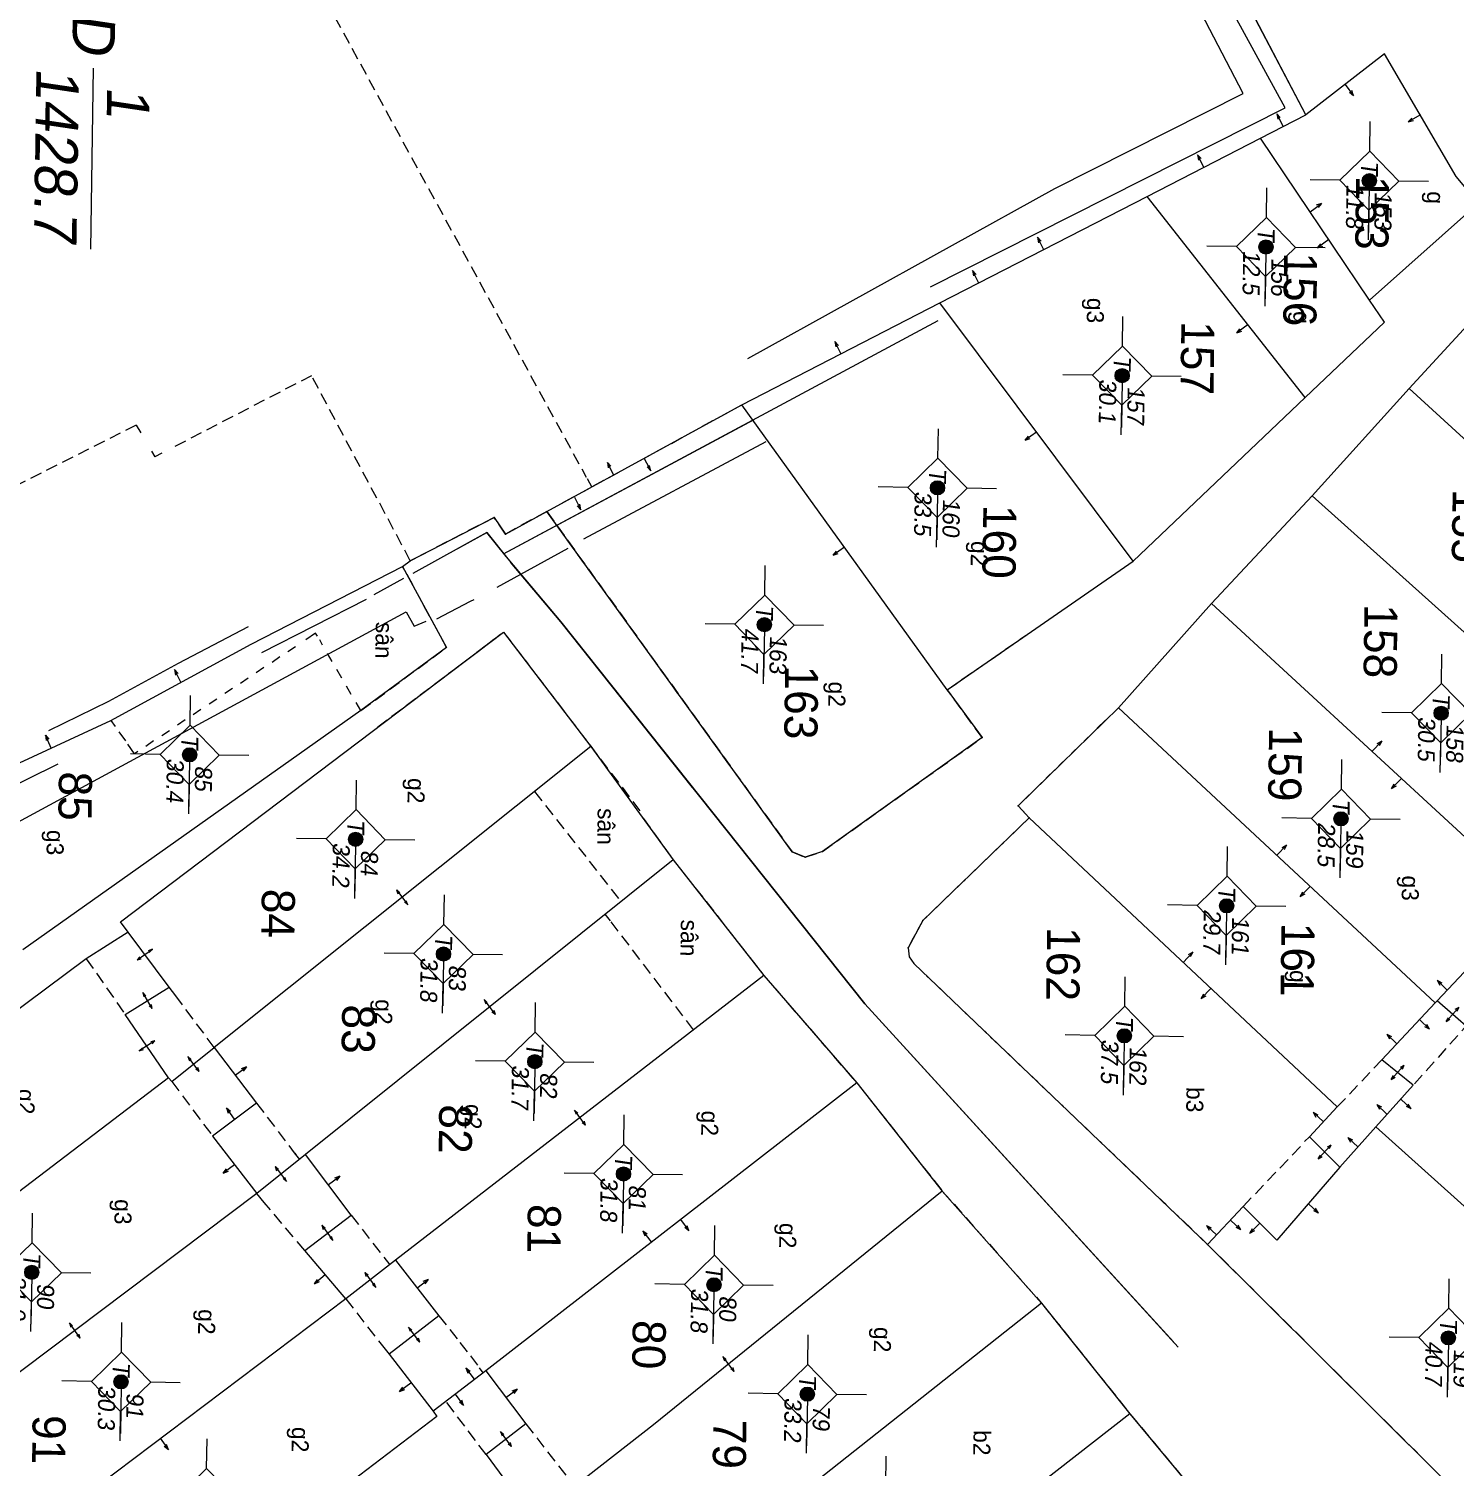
# Model space of a CAD drawing. Extents: x 601689 to 602595, y 1189742 to 1190763.
# Drawn here: x 602114.79 to 602144.93, y 1190421.55 to 1190451.94 of the extents above; entities that cross this region are included whole.
import ezdxf
from ezdxf.enums import TextEntityAlignment as Align

# ---------------------------------------------------------------- set-up
doc = ezdxf.new("R2010")
doc.units = 0
doc.header["$MEASUREMENT"] = 0
doc.linetypes.add('HIDDEN', pattern=[0.375, 0.25, -0.125])
for name, color, linetype in [('10', 250, 'Continuous'), ('11', 7, 'Continuous'), ('13', 7, 'Continuous'), ('14', 7, 'Continuous'), ('15', 7, 'Continuous'), ('16', 7, 'Continuous'), ('22', 7, 'Continuous'), ('53', 7, 'Continuous'), ('57', 7, 'Continuous')]:
    doc.layers.add(name, color=color, linetype=linetype)
doc.styles.add('TXT', font='vnshx.shx')

# ---------------------------------------------------------------- blocks, each defined once
blk = doc.blocks.new('NH3R')
at = {"layer": '16', "color": 7, "linetype": 'Continuous', "lineweight": 0}
for p, q in [((0, 0), (0.297, -0.005)), ((0.297, -0.005), (0.186, 0.031)), ((0.297, -0.005), (0.189, -0.033))]:
    blk.add_line(p, q, dxfattribs=at)
blk = doc.blocks.new('NH3')
at = {"layer": '16', "color": 7, "linetype": 'Continuous', "lineweight": 0}
for p, q in [((-0.199, -0.002), (-0.113, 0.021)), ((0.197, -0.012), (0.107, 0.015)), ((-0.199, -0.002), (0.197, -0.012)), ((-0.199, -0.002), (-0.116, -0.035)), ((0.197, -0.012), (0.104, -0.027))]:
    blk.add_line(p, q, dxfattribs=at)
blk = doc.blocks.new('*M1397139713971397')
at = {"layer": '13', "color": 3, "linetype": 'Continuous', "lineweight": 0}
blk.add_line((602415.774, 1189807.495), (602416.794, 1189807.495), dxfattribs=at)
at = {"layer": '13', "color": 3, "linetype": 'Continuous', "lineweight": 0, "style": 'TXT', "oblique": 7.6055}
for s, p in [('119', (602415.924, 1189807.795)), ('40.7', (602415.774, 1189807.195))]:
    blk.add_text(s, height=0.36, dxfattribs=at).set_placement(p, align=Align.MIDDLE_LEFT)
blk.add_text('T', height=0.36, dxfattribs=at).set_placement((602415.577, 1189807.495), align=Align.MIDDLE_RIGHT)
blk = doc.blocks.new('*M1398139813981398')
at = {"layer": '13', "color": 3, "linetype": 'Continuous', "lineweight": 0}
blk.add_line((602402.582, 1189807.149), (602403.602, 1189807.149), dxfattribs=at)
at = {"layer": '13', "color": 3, "linetype": 'Continuous', "lineweight": 0, "style": 'TXT', "oblique": 7.6055}
for s, p in [('158', (602402.732, 1189807.449)), ('30.5', (602402.582, 1189806.849))]:
    blk.add_text(s, height=0.36, dxfattribs=at).set_placement(p, align=Align.MIDDLE_LEFT)
blk.add_text('T', height=0.36, dxfattribs=at).set_placement((602402.385, 1189807.149), align=Align.MIDDLE_RIGHT)
blk = doc.blocks.new('*M1399139913991399')
at = {"layer": '13', "color": 3, "linetype": 'Continuous', "lineweight": 0}
blk.add_line((602391.356, 1189805.47), (602392.376, 1189805.47), dxfattribs=at)
at = {"layer": '13', "color": 3, "linetype": 'Continuous', "lineweight": 0, "style": 'TXT', "oblique": 7.6055}
for s, p in [('153', (602391.506, 1189805.77)), ('11.8', (602391.356, 1189805.17))]:
    blk.add_text(s, height=0.36, dxfattribs=at).set_placement(p, align=Align.MIDDLE_LEFT)
blk.add_text('T', height=0.36, dxfattribs=at).set_placement((602391.159, 1189805.47), align=Align.MIDDLE_RIGHT)
blk = doc.blocks.new('*M1401140114011401')
at = {"layer": '13', "color": 3, "linetype": 'Continuous', "lineweight": 0}
blk.add_line((602404.842, 1189805.066), (602405.862, 1189805.066), dxfattribs=at)
at = {"layer": '13', "color": 3, "linetype": 'Continuous', "lineweight": 0, "style": 'TXT', "oblique": 7.6055}
for s, p in [('159', (602404.992, 1189805.366)), ('28.5', (602404.842, 1189804.766))]:
    blk.add_text(s, height=0.36, dxfattribs=at).set_placement(p, align=Align.MIDDLE_LEFT)
blk.add_text('T', height=0.36, dxfattribs=at).set_placement((602404.645, 1189805.066), align=Align.MIDDLE_RIGHT)
blk = doc.blocks.new('*M1402140214021402')
at = {"layer": '13', "color": 3, "linetype": 'Continuous', "lineweight": 0}
blk.add_line((602392.787, 1189803.307), (602393.807, 1189803.307), dxfattribs=at)
at = {"layer": '13', "color": 3, "linetype": 'Continuous', "lineweight": 0, "style": 'TXT', "oblique": 7.6055}
for s, p in [('156', (602392.937, 1189803.607)), ('12.5', (602392.787, 1189803.007))]:
    blk.add_text(s, height=0.36, dxfattribs=at).set_placement(p, align=Align.MIDDLE_LEFT)
blk.add_text('T', height=0.36, dxfattribs=at).set_placement((602392.59, 1189803.307), align=Align.MIDDLE_RIGHT)
blk = doc.blocks.new('*M1403140314031403')
at = {"layer": '13', "color": 3, "linetype": 'Continuous', "lineweight": 0}
blk.add_line((602406.715, 1189802.678), (602407.735, 1189802.678), dxfattribs=at)
at = {"layer": '13', "color": 3, "linetype": 'Continuous', "lineweight": 0, "style": 'TXT', "oblique": 7.6055}
for s, p in [('161', (602406.865, 1189802.978)), ('29.7', (602406.715, 1189802.378))]:
    blk.add_text(s, height=0.36, dxfattribs=at).set_placement(p, align=Align.MIDDLE_LEFT)
blk.add_text('T', height=0.36, dxfattribs=at).set_placement((602406.518, 1189802.678), align=Align.MIDDLE_RIGHT)
blk = doc.blocks.new('*M1404140414041404')
at = {"layer": '13', "color": 3, "linetype": 'Continuous', "lineweight": 0}
blk.add_line((602409.493, 1189800.555), (602410.513, 1189800.555), dxfattribs=at)
at = {"layer": '13', "color": 3, "linetype": 'Continuous', "lineweight": 0, "style": 'TXT', "oblique": 7.6055}
for s, p in [('162', (602409.643, 1189800.855)), ('37.5', (602409.493, 1189800.255))]:
    blk.add_text(s, height=0.36, dxfattribs=at).set_placement(p, align=Align.MIDDLE_LEFT)
blk.add_text('T', height=0.36, dxfattribs=at).set_placement((602409.296, 1189800.555), align=Align.MIDDLE_RIGHT)
blk = doc.blocks.new('*M1405140514051405')
at = {"layer": '13', "color": 3, "linetype": 'Continuous', "lineweight": 0}
blk.add_line((602395.548, 1189800.308), (602396.568, 1189800.308), dxfattribs=at)
at = {"layer": '13', "color": 3, "linetype": 'Continuous', "lineweight": 0, "style": 'TXT', "oblique": 7.6055}
for s, p in [('157', (602395.698, 1189800.608)), ('30.1', (602395.548, 1189800.008))]:
    blk.add_text(s, height=0.36, dxfattribs=at).set_placement(p, align=Align.MIDDLE_LEFT)
blk.add_text('T', height=0.36, dxfattribs=at).set_placement((602395.351, 1189800.308), align=Align.MIDDLE_RIGHT)
blk = doc.blocks.new('*M1406140614061406')
at = {"layer": '13', "color": 3, "linetype": 'Continuous', "lineweight": 0}
blk.add_line((602397.976, 1189796.441), (602398.996, 1189796.441), dxfattribs=at)
at = {"layer": '13', "color": 3, "linetype": 'Continuous', "lineweight": 0, "style": 'TXT', "oblique": 7.6055}
for s, p in [('160', (602398.126, 1189796.741)), ('33.5', (602397.976, 1189796.141))]:
    blk.add_text(s, height=0.36, dxfattribs=at).set_placement(p, align=Align.MIDDLE_LEFT)
blk.add_text('T', height=0.36, dxfattribs=at).set_placement((602397.779, 1189796.441), align=Align.MIDDLE_RIGHT)
blk = doc.blocks.new('*M1407140714071407')
at = {"layer": '13', "color": 3, "linetype": 'Continuous', "lineweight": 0}
blk.add_line((602400.92, 1189792.828), (602401.94, 1189792.828), dxfattribs=at)
at = {"layer": '13', "color": 3, "linetype": 'Continuous', "lineweight": 0, "style": 'TXT', "oblique": 7.6055}
for s, p in [('163', (602401.07, 1189793.128)), ('41.7', (602400.92, 1189792.528))]:
    blk.add_text(s, height=0.36, dxfattribs=at).set_placement(p, align=Align.MIDDLE_LEFT)
blk.add_text('T', height=0.36, dxfattribs=at).set_placement((602400.723, 1189792.828), align=Align.MIDDLE_RIGHT)
blk = doc.blocks.new('CENTRD')
at = {"layer": '11', "linetype": 'Continuous', "lineweight": 0}
h = blk.add_hatch(color=2, dxfattribs=at)
edge = h.paths.add_edge_path()
edge.add_arc((0, 0), 0.15, 0, 360)
at = {"layer": '11', "color": 2, "linetype": 'Continuous', "lineweight": 0}
for p, q in [((0, 1.25), (0, 0.625)), ((0, 0.625), (-0.625, 0)), ((0.625, 0), (0, 0.625)), ((-0.625, 0), (-1.25, 0)), ((-0.625, 0), (0, -0.625)), ((0, -0.625), (0.625, 0)), ((1.25, 0), (0.625, 0)), ((0, -0.625), (0, -1.25))]:
    blk.add_line(p, q, dxfattribs=at)
blk.add_circle((0, 0), 0.15, dxfattribs=at)
blk = doc.blocks.new('*M1481148114811481')
at = {"layer": '13', "color": 3, "linetype": 'Continuous', "lineweight": 0}
blk.add_line((602417.158, 1189793.972), (602418.178, 1189793.972), dxfattribs=at)
at = {"layer": '13', "color": 3, "linetype": 'Continuous', "lineweight": 0, "style": 'TXT', "oblique": 7.6055}
for s, p in [('79', (602417.308, 1189794.272)), ('33.2', (602417.158, 1189793.672))]:
    blk.add_text(s, height=0.36, dxfattribs=at).set_placement(p, align=Align.MIDDLE_LEFT)
blk.add_text('T', height=0.36, dxfattribs=at).set_placement((602416.961, 1189793.972), align=Align.MIDDLE_RIGHT)
blk = doc.blocks.new('*M1486148614861486')
at = {"layer": '13', "color": 3, "linetype": 'Continuous', "lineweight": 0}
blk.add_line((602414.877, 1189791.964), (602415.897, 1189791.964), dxfattribs=at)
at = {"layer": '13', "color": 3, "linetype": 'Continuous', "lineweight": 0, "style": 'TXT', "oblique": 7.6055}
for s, p in [('80', (602415.027, 1189792.264)), ('31.8', (602414.877, 1189791.664))]:
    blk.add_text(s, height=0.36, dxfattribs=at).set_placement(p, align=Align.MIDDLE_LEFT)
blk.add_text('T', height=0.36, dxfattribs=at).set_placement((602414.68, 1189791.964), align=Align.MIDDLE_RIGHT)
blk = doc.blocks.new('*M1491149114911491')
at = {"layer": '13', "color": 3, "linetype": 'Continuous', "lineweight": 0}
blk.add_line((602412.564, 1189790.019), (602413.584, 1189790.019), dxfattribs=at)
at = {"layer": '13', "color": 3, "linetype": 'Continuous', "lineweight": 0, "style": 'TXT', "oblique": 7.6055}
for s, p in [('81', (602412.714, 1189790.319)), ('31.8', (602412.564, 1189789.719))]:
    blk.add_text(s, height=0.36, dxfattribs=at).set_placement(p, align=Align.MIDDLE_LEFT)
blk.add_text('T', height=0.36, dxfattribs=at).set_placement((602412.367, 1189790.019), align=Align.MIDDLE_RIGHT)
blk = doc.blocks.new('*M1496149614961496')
at = {"layer": '13', "color": 3, "linetype": 'Continuous', "lineweight": 0}
blk.add_line((602410.218, 1189788.111), (602411.238, 1189788.111), dxfattribs=at)
at = {"layer": '13', "color": 3, "linetype": 'Continuous', "lineweight": 0, "style": 'TXT', "oblique": 7.6055}
for s, p in [('82', (602410.368, 1189788.411)), ('31.7', (602410.218, 1189787.811))]:
    blk.add_text(s, height=0.36, dxfattribs=at).set_placement(p, align=Align.MIDDLE_LEFT)
blk.add_text('T', height=0.36, dxfattribs=at).set_placement((602410.021, 1189788.111), align=Align.MIDDLE_RIGHT)
blk = doc.blocks.new('*M1502150215021502')
at = {"layer": '13', "color": 3, "linetype": 'Continuous', "lineweight": 0}
blk.add_line((602407.974, 1189786.15), (602408.994, 1189786.15), dxfattribs=at)
at = {"layer": '13', "color": 3, "linetype": 'Continuous', "lineweight": 0, "style": 'TXT', "oblique": 7.6055}
for s, p in [('83', (602408.124, 1189786.45)), ('31.8', (602407.974, 1189785.85))]:
    blk.add_text(s, height=0.36, dxfattribs=at).set_placement(p, align=Align.MIDDLE_LEFT)
blk.add_text('T', height=0.36, dxfattribs=at).set_placement((602407.777, 1189786.15), align=Align.MIDDLE_RIGHT)
blk = doc.blocks.new('*M1506150615061506')
at = {"layer": '13', "color": 3, "linetype": 'Continuous', "lineweight": 0}
blk.add_line((602405.576, 1189784.258), (602406.596, 1189784.258), dxfattribs=at)
at = {"layer": '13', "color": 3, "linetype": 'Continuous', "lineweight": 0, "style": 'TXT', "oblique": 7.6055}
for s, p in [('84', (602405.726, 1189784.558)), ('34.2', (602405.576, 1189783.958))]:
    blk.add_text(s, height=0.36, dxfattribs=at).set_placement(p, align=Align.MIDDLE_LEFT)
blk.add_text('T', height=0.36, dxfattribs=at).set_placement((602405.379, 1189784.258), align=Align.MIDDLE_RIGHT)
blk = doc.blocks.new('*M1518151815181518')
at = {"layer": '13', "color": 3, "linetype": 'Continuous', "lineweight": 0}
blk.add_line((602403.843, 1189780.726), (602404.863, 1189780.726), dxfattribs=at)
at = {"layer": '13', "color": 3, "linetype": 'Continuous', "lineweight": 0, "style": 'TXT', "oblique": 7.6055}
for s, p in [('85', (602403.993, 1189781.026)), ('30.4', (602403.843, 1189780.426))]:
    blk.add_text(s, height=0.36, dxfattribs=at).set_placement(p, align=Align.MIDDLE_LEFT)
blk.add_text('T', height=0.36, dxfattribs=at).set_placement((602403.646, 1189780.726), align=Align.MIDDLE_RIGHT)
blk = doc.blocks.new('*M1521152115211521')
at = {"layer": '13', "color": 3, "linetype": 'Continuous', "lineweight": 0}
blk.add_line((602417.109, 1189779.471), (602418.129, 1189779.471), dxfattribs=at)
at = {"layer": '13', "color": 3, "linetype": 'Continuous', "lineweight": 0, "style": 'TXT', "oblique": 7.6055}
for s, p in [('91', (602417.259, 1189779.771)), ('30.3', (602417.109, 1189779.171))]:
    blk.add_text(s, height=0.36, dxfattribs=at).set_placement(p, align=Align.MIDDLE_LEFT)
blk.add_text('T', height=0.36, dxfattribs=at).set_placement((602416.912, 1189779.471), align=Align.MIDDLE_RIGHT)
blk = doc.blocks.new('*M1527152715271527')
at = {"layer": '13', "color": 3, "linetype": 'Continuous', "lineweight": 0}
blk.add_line((602414.824, 1189777.55), (602415.844, 1189777.55), dxfattribs=at)
at = {"layer": '13', "color": 3, "linetype": 'Continuous', "lineweight": 0, "style": 'TXT', "oblique": 7.6055}
for s, p in [('90', (602414.974, 1189777.85)), ('31.0', (602414.824, 1189777.25))]:
    blk.add_text(s, height=0.36, dxfattribs=at).set_placement(p, align=Align.MIDDLE_LEFT)
blk.add_text('T', height=0.36, dxfattribs=at).set_placement((602414.627, 1189777.55), align=Align.MIDDLE_RIGHT)
blk = doc.blocks.new('*M2092209220922092')
at = {"layer": '13', "color": 3, "linetype": 'Continuous', "lineweight": 0}
blk.add_line((602390.248, 1189774.406), (602394.072, 1189774.406), dxfattribs=at)
at = {"layer": '13', "color": 3, "linetype": 'Continuous', "lineweight": 0, "style": 'TXT', "oblique": 7.6055}
for s, p in [('1', (602390.622, 1189775.156)), ('1428.7', (602390.248, 1189773.656))]:
    blk.add_text(s, height=0.9, dxfattribs=at).set_placement(p, align=Align.MIDDLE_LEFT)
blk.add_text('XD', height=0.9, dxfattribs=at).set_placement((602389.953, 1189774.406), align=Align.MIDDLE_RIGHT)

msp = doc.modelspace()

# ---------------------------------------------------------------- linework, layer by layer
at = {"layer": '10', "color": 7, "linetype": 'Continuous', "lineweight": 0}
for p, q in [((602140.816, 1190449.627), (602141.773, 1190450.124)), ((602138.419, 1190448.4), (602140.816, 1190449.627)), ((602143.12, 1190446.205), (602140.816, 1190449.627)), ((602134.038, 1190446.15), (602138.419, 1190448.4)), ((602141.761, 1190444.154), (602138.419, 1190448.4)), ((602145.873, 1190446.428), (602143.954, 1190444.344)), ((602129.859, 1190443.998), (602134.038, 1190446.15)), ((602138.123, 1190440.694), (602134.038, 1190446.15)), ((602143.954, 1190444.344), (602141.903, 1190442.073)), ((602143.954, 1190444.344), (602150.591, 1190438.263)), ((602134.197, 1190437.978), (602129.859, 1190443.998)), ((602138.123, 1190440.694), (602141.761, 1190444.154)), ((602141.903, 1190442.073), (602139.782, 1190439.801)), ((602141.903, 1190442.073), (602148.679, 1190435.999)), ((602134.197, 1190437.978), (602138.123, 1190440.694)), ((602139.782, 1190439.801), (602137.811, 1190437.599)), ((602137.811, 1190437.599), (602144.506, 1190431.366)), ((602126.669, 1190436.781), (602118.712, 1190430.42)), ((602126.669, 1190436.781), (602128.407, 1190434.387)), ((602128.407, 1190434.387), (602120.641, 1190428.163)), ((602128.407, 1190434.387), (602130.324, 1190431.941)), ((602130.324, 1190431.941), (602122.54, 1190425.927)), ((602130.324, 1190431.941), (602132.283, 1190429.674)), ((602144.506, 1190431.366), (602144.546, 1190431.405)), ((602151.83, 1190425.055), (602144.546, 1190431.405)), ((602117.743, 1190429.783), (602110.254, 1190424.065)), ((602132.283, 1190429.674), (602124.449, 1190423.591)), ((602132.283, 1190429.674), (602134.091, 1190427.389)), ((602143.25, 1190428.743), (602142.488, 1190427.894)), ((602149.829, 1190422.833), (602143.25, 1190428.743)), ((602120.641, 1190428.163), (602119.61, 1190427.337)), ((602119.61, 1190427.337), (602111.91, 1190421.543)), ((602134.091, 1190427.389), (602136.189, 1190425.02)), ((602122.54, 1190425.927), (602121.489, 1190425.111)), ((602121.489, 1190425.111), (602113.658, 1190419.208)), ((602136.189, 1190425.02), (602127.787, 1190418.384)), ((602136.189, 1190425.02), (602138.057, 1190422.684)), ((602124.449, 1190423.591), (602123.337, 1190422.736)), ((602138.057, 1190422.684), (602129.688, 1190416.178)), ((602138.057, 1190422.684), (602140.015, 1190420.327))]:
    msp.add_line(p, q, dxfattribs=at)
for points in [[(602141.773, 1190450.124), (602137.3, 1190458.656), (602139.919, 1190460.76), (602141.298, 1190459.261)], [(602095.097, 1190430.164), (602095.832, 1190430.503), (602096.733, 1190430.591), (602098.559, 1190430.266), (602101.855, 1190429.201), (602103.538, 1190430.177), (602106.923, 1190432.031), (602109.533, 1190433.426), (602112.782, 1190435.522), (602114.01, 1190436.164), (602116.526, 1190437.33), (602119.489, 1190438.94), (602122.691, 1190440.585), (602122.853, 1190440.703), (602124.625, 1190441.619), (602124.861, 1190441.266), (602125.737, 1190441.744), (602129.859, 1190443.998), (602134.038, 1190446.15), (602138.419, 1190448.4), (602140.816, 1190449.627), (602141.773, 1190450.124), (602137.621, 1190458.012)], [(602144.945, 1190448.821), (602143.431, 1190451.411), (602141.773, 1190450.124)], [(602143.12, 1190446.205), (602145.418, 1190448.254), (602144.945, 1190448.821)], [(602141.761, 1190444.154), (602143.433, 1190445.742), (602143.12, 1190446.205)], [(602134.197, 1190437.978), (602134.932, 1190436.967), (602131.56, 1190434.564), (602131.198, 1190434.438), (602130.92, 1190434.552), (602125.737, 1190441.744), (602129.859, 1190443.998)], [(602112.782, 1190435.522), (602114.01, 1190436.164), (602116.526, 1190437.33), (602119.489, 1190438.94), (602122.691, 1190440.585), (602123.618, 1190438.873), (602121.81, 1190437.538), (602114.67, 1190432.485)], [(602139.782, 1190439.801), (602146.567, 1190433.548), (602146.617, 1190433.607)], [(602116.895, 1190432.855), (602116.729, 1190433.077), (602124.822, 1190439.196), (602126.669, 1190436.781)], [(602137.811, 1190437.599), (602135.693, 1190435.527), (602135.93, 1190435.274)], [(602135.93, 1190435.274), (602133.68, 1190433.104), (602133.371, 1190432.529), (602133.389, 1190432.338), (602133.487, 1190432.197), (602139.696, 1190426.262)], [(602135.93, 1190435.274), (602142.436, 1190429.165), (602141.847, 1190428.532), (602142.488, 1190427.894)], [(602147.22, 1190433.109), (602146.175, 1190432.004), (602145.571, 1190432.501), (602144.546, 1190431.405)], [(602116.895, 1190432.855), (602116.007, 1190432.297), (602108.409, 1190426.63), (602110.254, 1190424.065)], [(602117.743, 1190429.783), (602116.831, 1190431.116), (602117.76, 1190431.693), (602116.895, 1190432.855)], [(602143.25, 1190428.743), (602144.042, 1190429.622), (602143.38, 1190430.161), (602144.506, 1190431.366)], [(602117.743, 1190429.783), (602117.812, 1190429.702), (602118.712, 1190430.42)], [(602118.712, 1190430.42), (602119.606, 1190429.247), (602118.676, 1190428.55), (602119.61, 1190427.337)], [(602121.489, 1190425.111), (602120.623, 1190426.133), (602121.603, 1190426.88), (602120.641, 1190428.163)], [(602142.488, 1190427.894), (602141.158, 1190426.352), (602140.447, 1190427.061), (602139.696, 1190426.262)], [(602134.091, 1190427.389), (602127.994, 1190422.452), (602126.325, 1190421.145)], [(602139.696, 1190426.262), (602145.793, 1190420.198), (602145.894, 1190420.296), (602146.723, 1190419.425), (602149.879, 1190422.812), (602149.829, 1190422.833)], [(602122.54, 1190425.927), (602123.454, 1190424.755), (602122.404, 1190423.939), (602123.337, 1190422.736)], [(602124.449, 1190423.591), (602125.293, 1190422.469), (602124.454, 1190421.821), (602125.455, 1190420.467)], [(602123.337, 1190422.736), (602123.416, 1190422.625), (602115.573, 1190416.652)]]:
    msp.add_lwpolyline(points, dxfattribs=at)
at = {"layer": '14', "color": 6, "linetype": 'HIDDEN', "lineweight": 0}
for p, q in [((602119.641, 1190455.148), (602126.567, 1190442.472)), ((602120.767, 1190444.612), (602117.795, 1190443.073)), ((602122.853, 1190440.703), (602120.767, 1190444.612)), ((602117.062, 1190443.564), (602117.16, 1190443.402)), ((602117.385, 1190443.019), (602117.453, 1190442.898)), ((602117.604, 1190442.976), (602117.453, 1190442.898)), ((602126.588, 1190442.442), (602126.685, 1190442.261)), ((602120.852, 1190439.171), (602120.6, 1190439.005)), ((602120.892, 1190439.11), (602120.852, 1190439.171)), ((602120.428, 1190438.886), (602120.267, 1190438.778)), ((602120.999, 1190438.919), (602120.94, 1190439.03)), ((602120.095, 1190438.671), (602119.933, 1190438.553)), ((602121.204, 1190438.576), (602121.106, 1190438.747)), ((602119.429, 1190438.221), (602119.267, 1190438.113)), ((602119.762, 1190438.446), (602119.6, 1190438.338)), ((602121.409, 1190438.223), (602121.301, 1190438.404)), ((602119.096, 1190438.004), (602118.935, 1190437.897)), ((602121.604, 1190437.88), (602121.506, 1190438.051)), ((602118.43, 1190437.564), (602118.268, 1190437.446)), ((602118.763, 1190437.779), (602118.602, 1190437.672)), ((602121.81, 1190437.538), (602121.712, 1190437.709)), ((602116.624, 1190437.199), (602116.536, 1190437.329)), ((602118.097, 1190437.339), (602117.935, 1190437.231)), ((602116.841, 1190436.896), (602116.703, 1190437.088)), ((602117.763, 1190437.113), (602117.602, 1190437.005)), ((602117.027, 1190436.623), (602116.87, 1190436.856)), ((602117.098, 1190436.672), (602117.027, 1190436.623)), ((602117.431, 1190436.897), (602117.269, 1190436.78)), ((602125.476, 1190435.828), (602127.305, 1190433.502)), ((602127.079, 1190433.095), (602126.971, 1190433.237)), ((602128.838, 1190430.791), (602127.089, 1190433.085)), ((602116.007, 1190432.297), (602116.831, 1190431.116)), ((602117.897, 1190431.511), (602117.76, 1190431.693)), ((602118.712, 1190430.42), (602117.897, 1190431.511)), ((602145.231, 1190430.956), (602144.042, 1190429.622)), ((602142.436, 1190429.165), (602143.38, 1190430.161)), ((602117.812, 1190429.702), (602118.676, 1190428.55)), ((602119.606, 1190429.247), (602120.401, 1190428.196)), ((602141.746, 1190428.433), (602141.847, 1190428.532)), ((602120.401, 1190428.196), (602120.509, 1190428.055)), ((602120.411, 1190428.186), (602120.44, 1190428.146)), ((602140.447, 1190427.061), (602141.664, 1190428.335)), ((602119.767, 1190427.145), (602119.61, 1190427.337)), ((602120.623, 1190426.133), (602119.767, 1190427.145)), ((602121.603, 1190426.88), (602122.419, 1190425.829)), ((602121.489, 1190425.111), (602122.296, 1190424.08)), ((602123.454, 1190424.755), (602123.896, 1190424.198)), ((602123.896, 1190424.188), (602124.113, 1190423.915)), ((602122.296, 1190424.08), (602122.404, 1190423.939)), ((602124.123, 1190423.905), (602124.27, 1190423.713)), ((602124.31, 1190423.652), (602124.388, 1190423.551)), ((602124.454, 1190421.821), (602123.609, 1190422.942)), ((602125.293, 1190422.469), (602126.325, 1190421.145))]:
    msp.add_line(p, q, dxfattribs=at)
msp.add_lwpolyline([(602117.062, 1190443.564), (602114.172, 1190442.112), (602111.625, 1190440.837), (602108.815, 1190439.416), (602106.085, 1190438.033)], dxfattribs=at)
at = {"layer": '22', "color": 7, "linetype": 'HIDDEN', "lineweight": 0}
for p, q in [((602125.737, 1190441.744), (602129.859, 1190443.998)), ((602125.737, 1190441.744), (602124.861, 1190441.266)), ((602125.737, 1190441.744), (602124.861, 1190441.266)), ((602125.737, 1190441.744), (602130.92, 1190434.552)), ((602129.604, 1190436.381), (602125.737, 1190441.744)), ((602122.691, 1190440.585), (602122.853, 1190440.703)), ((602123.618, 1190438.873), (602122.691, 1190440.585)), ((602122.165, 1190437.193), (602124.822, 1190439.196)), ((602123.822, 1190438.44), (602124.822, 1190439.196)), ((602124.822, 1190439.196), (602126.669, 1190436.781)), ((602124.822, 1190439.196), (602127.77, 1190435.336)), ((602134.197, 1190437.978), (602135.852, 1190439.125)), ((602121.81, 1190437.538), (602123.618, 1190438.873)), ((602134.932, 1190436.967), (602134.197, 1190437.978)), ((602137.538, 1190437.332), (602135.693, 1190435.527)), ((602131.56, 1190434.564), (602134.932, 1190436.967)), ((602126.669, 1190436.781), (602128.407, 1190434.387)), ((602135.693, 1190435.527), (602135.93, 1190435.274)), ((602135.93, 1190435.274), (602133.68, 1190433.104)), ((602130.92, 1190434.552), (602131.198, 1190434.438)), ((602131.198, 1190434.438), (602131.56, 1190434.564)), ((602128.407, 1190434.387), (602130.324, 1190431.941)), ((602133.68, 1190433.104), (602133.474, 1190432.727)), ((602133.474, 1190432.727), (602133.371, 1190432.529)), ((602133.371, 1190432.529), (602133.389, 1190432.338)), ((602133.389, 1190432.338), (602133.487, 1190432.197)), ((602133.487, 1190432.197), (602139.696, 1190426.262)), ((602130.324, 1190431.941), (602132.283, 1190429.674)), ((602132.283, 1190429.674), (602134.091, 1190427.389)), ((602134.091, 1190427.389), (602136.189, 1190425.02)), ((602139.696, 1190426.262), (602145.793, 1190420.198)), ((602136.189, 1190425.02), (602138.057, 1190422.684)), ((602138.057, 1190422.684), (602140.015, 1190420.327))]:
    msp.add_line(p, q, dxfattribs=at)
for points in [[(602124.861, 1190441.266), (602124.625, 1190441.619), (602122.853, 1190440.703)], [(602124.861, 1190441.266), (602124.625, 1190441.619), (602123.861, 1190441.22)]]:
    msp.add_lwpolyline(points, dxfattribs=at)
for p in [(602124.625, 1190441.619), (602124.861, 1190441.266), (602134.932, 1190436.967), (602126.669, 1190436.781), (602135.693, 1190435.527), (602135.93, 1190435.274), (602130.92, 1190434.552), (602131.56, 1190434.564), (602131.198, 1190434.438), (602133.68, 1190433.104), (602133.371, 1190432.529), (602139.696, 1190426.262)]:
    msp.add_point(p, dxfattribs=at)
at = {"layer": '57', "color": 172, "linetype": 'Continuous', "lineweight": 0}
for p, q in [((602124.825, 1190440.846), (602134.003, 1190445.781)), ((602124.825, 1190440.846), (602130.114, 1190443.684)), ((602126.52, 1190441.163), (602130.368, 1190443.22)), ((602125.189, 1190440.421), (602126.187, 1190440.968)), ((602122.707, 1190440.325), (602122.083, 1190439.984)), ((602124.685, 1190440.148), (602125.189, 1190440.421)), ((602121.922, 1190439.887), (602119.706, 1190438.757)), ((602113.038, 1190435.238), (602115.414, 1190436.416))]:
    msp.add_line(p, q, dxfattribs=at)
for points in [[(602129.982, 1190444.976), (602136.472, 1190448.567), (602140.449, 1190450.573), (602137.01, 1190457.18), (602137.698, 1190457.76)], [(602133.843, 1190446.493), (602141.335, 1190450.271), (602138.76, 1190454.986)], [(602124.875, 1190440.796), (602124.472, 1190441.302), (602122.909, 1190440.432)], [(602123.857, 1190440.96), (602124.472, 1190441.302), (602124.914, 1190440.745), (602126.036, 1190439.41), (602132.455, 1190431.342), (602139.076, 1190424.09)], [(602138.978, 1190424.201), (602132.455, 1190431.342), (602126.036, 1190439.41), (602124.973, 1190440.674)], [(602128.818, 1190435.911), (602126.036, 1190439.41), (602125.189, 1190440.421)], [(602123.416, 1190439.476), (602124.122, 1190439.846), (602124.202, 1190439.884)], [(602095.155, 1190429.263), (602096.821, 1190429.73), (602101.62, 1190428.174), (602122.768, 1190439.624), (602122.934, 1190439.322), (602123.186, 1190439.429)], [(602115.213, 1190437.118), (602116.482, 1190437.74), (602117.953, 1190438.541), (602119.433, 1190439.311)]]:
    msp.add_lwpolyline(points, dxfattribs=at)

# ---------------------------------------------------------------- block references
at = {"layer": '11', "color": 2, "linetype": 'Continuous', "lineweight": 0, "rotation": 269.1680420500809}
for p in [(602143.114, 1190448.731), (602140.93, 1190447.331), (602137.891, 1190444.614), (602133.99, 1190442.243), (602130.334, 1190439.351), (602144.63, 1190437.482), (602118.191, 1190436.604), (602142.514, 1190435.252), (602121.697, 1190434.82), (602140.099, 1190433.414), (602123.554, 1190432.395), (602137.936, 1190430.667), (602125.483, 1190430.123), (602127.356, 1190427.749), (602114.856, 1190425.671), (602129.268, 1190425.408), (602144.784, 1190424.286), (602116.743, 1190423.358), (602131.242, 1190423.098), (602118.54, 1190420.901), (602132.887, 1190420.54)]:
    msp.add_blockref('CENTRD', p, dxfattribs=at)
at = {"layer": '13', "color": 3, "linetype": 'Continuous', "lineweight": 0, "rotation": 269.1680420500809}
for name, p in [('*M2092209220922092', (-578786.183, 1810053.254)), ('*M1399139913991399', (-578790.27, 1810052.359)), ('*M1402140214021402', (-578790.27, 1810052.359)), ('*M1405140514051405', (-578790.27, 1810052.359)), ('*M1406140614061406', (-578790.27, 1810052.359)), ('*M1407140714071407', (-578790.27, 1810052.359)), ('*M1398139813981398', (-578790.27, 1810052.359)), ('*M1518151815181518', (-578790.27, 1810052.359)), ('*M1401140114011401', (-578790.27, 1810052.359)), ('*M1506150615061506', (-578790.27, 1810052.359)), ('*M1403140314031403', (-578790.27, 1810052.359)), ('*M1502150215021502', (-578790.27, 1810052.359)), ('*M1404140414041404', (-578790.27, 1810052.359)), ('*M1496149614961496', (-578790.27, 1810052.359)), ('*M1491149114911491', (-578790.27, 1810052.359)), ('*M1527152715271527', (-578790.27, 1810052.359)), ('*M1486148614861486', (-578790.27, 1810052.359)), ('*M1397139713971397', (-578790.27, 1810052.359)), ('*M1521152115211521', (-578790.27, 1810052.359)), ('*M1481148114811481', (-578790.27, 1810052.359))]:
    msp.add_blockref(name, p, dxfattribs=at)
at = {"layer": '16', "color": 7, "linetype": 'Continuous', "lineweight": 0}
for name, p, rotation in [('NH3R', (602142.602, 1190450.763), 307.8343088239777), ('NH3R', (602139.617, 1190449.014), 117.1157740600783), ('NH3R', (602127.793, 1190442.866), 298.6680669777383), ('NH3R', (602126.322, 1190442.046), 297.5909711009365), ('NH3R', (602118.007, 1190438.14), 118.5188484513719), ('NH3R', (602143.169, 1190436.675), 47.33819210537093), ('NH3R', (602143.791, 1190436.106), 227.0546220969719), ('NH3R', (602141.159, 1190434.482), 47.0546220969719), ('NH3R', (602141.86, 1190433.822), 227.0546220969719), ('NH3R', (602139.178, 1190432.219), 46.79982488917382), ('NH3', (602117.295, 1190431.409), 121.8941628684603), ('NH3R', (602139.77, 1190431.671), 227.0546220969719), ('NH3', (602144.873, 1190431.111), 228.916940801438), ('NH3', (602117.293, 1190430.449), 214.4697846976752), ('NH3', (602118.267, 1190430.066), 128.5738937064692), ('NH3', (602143.716, 1190429.887), 228.916940801438), ('NH3R', (602119.141, 1190428.904), 126.8740283829643), ('NH3', (602126.431, 1190428.934), 127.69059620401), ('NH3R', (602142.142, 1190428.848), 137.0355441510693), ('NH3', (602142.173, 1190428.208), 228.916940801438), ('NH3R', (602119.138, 1190427.944), 217.5867173096545), ('NH3R', (602121.122, 1190427.527), 36.87402838296435), ('NH3R', (602141.818, 1190427.122), 319.1914956788006), ('NH3R', (602128.562, 1190426.785), 307.5196727796836), ('NH3R', (602140.802, 1190426.707), 225.0162865167149), ('NH3R', (602127.946, 1190426.313), 127.8240585280158), ('NH3', (602122.014, 1190425.514), 307.8052663198562), ('NH3', (602115.76, 1190424.439), 126.9594163112343), ('NH3', (602122.929, 1190424.351), 127.8052663198562), ('NH3R', (602124.206, 1190423.414), 127.8240585280158), ('NH3R', (602122.865, 1190423.332), 217.8158916169872), ('NH3R', (602123.801, 1190423.099), 307.5196727796836), ('NH3R', (602117.568, 1190422.165), 307.0073402308781), ('NH3', (602124.869, 1190422.145), 127.7012213932769)]:
    msp.add_blockref(name, p, dxfattribs=dict(at, rotation=rotation))
for name, p, xscale, yscale, rotation in [('NH3R', (602141.29, 1190449.881), 1.000001018860249, 1.000001018860249, 117.4381686947354), ('NH3R', (602144.193, 1190450.121), 1.00000123132099, 1.00000123132099, 210.3061771596408), ('NH3R', (602141.865, 1190448.073), 0.9999988425987368, 0.9999988425987368, 38.20336450992249), ('NH3R', (602136.234, 1190447.271), 0.9999986104157568, 0.9999986104157568, 117.1816592175341), ('NH3R', (602142.258, 1190447.488), 1.000001480980734, 1.000001480980734, 216.8261045218454), ('NH3R', (602134.864, 1190446.569), 0.9999970063947298, 0.9999970063947298, 117.2518446787909), ('NH3R', (602140.552, 1190445.691), 1.000001480980734, 1.000001480980734, 216.8261045218454), ('NH3R', (602131.953, 1190445.068), 1.000001666867534, 1.000001666867534, 117.2529118431692), ('NH3R', (602136.081, 1190443.422), 1.000001480980734, 1.000001480980734, 216.8261045218454), ('NH3R', (602127.148, 1190442.515), 1.000001666867534, 1.000001666867534, 117.2529118431692), ('NH3R', (602132.027, 1190440.988), 0.9999979428256924, 0.9999979428256924, 215.7694258927853), ('NH3R', (602115.269, 1190436.747), 1.000001172990785, 1.000001172990785, 114.8604828854992), ('NH3R', (602115.269, 1190436.747), 0.9999988872138578, 0.9999988872138578, 114.8534402566548), ('NH3', (602122.686, 1190433.596), 0.9999987063789458, 0.9999987063789458, 308.6406109333692), ('NH3', (602117.239, 1190432.39), 0.9999975521420744, 0.9999975521420744, 36.6845295556965), ('NH3R', (602144.76, 1190431.632), 1.000001711330742, 1.000001711330742, 136.6111630730399), ('NH3', (602124.524, 1190431.27), 0.9999985095736252, 0.9999985095736252, 128.7156633564597), ('NH3R', (602144.172, 1190431.011), 1.000001207902172, 1.000001207902172, 316.9225839998703), ('NH3R', (602143.694, 1190430.497), 1.000001711330742, 1.000001711330742, 136.6111630730399), ('NH3R', (602119.154, 1190429.834), 0.9999983203577191, 0.9999983203577191, 37.33045354124224), ('NH3R', (602143.483, 1190429.01), 1.000001711330742, 1.000001711330742, 136.6111630730399), ('NH3R', (602143.778, 1190429.326), 0.9999984440007552, 0.9999984440007552, 317.9804603559397), ('NH3R', (602142.874, 1190428.318), 1.000001435324892, 1.000001435324892, 138.1222689497451), ('NH3', (602120.126, 1190427.75), 0.9999973393119214, 0.9999973393119214, 308.6866600929895), ('NH3', (602121.109, 1190426.507), 1.000001355169665, 1.000001355169665, 307.2926607848317), ('NH3R', (602139.889, 1190426.459), 1.000001435324892, 1.000001435324892, 138.1222689497451), ('NH3R', (602140.183, 1190426.775), 1.000002453164529, 1.000002453164529, 316.7996277665218), ('NH3R', (602121.056, 1190425.618), 0.9999980237184546, 0.9999980237184546, 220.2773401713404), ('NH3R', (602122.993, 1190425.34), 0.9999988721216958, 0.9999988721216958, 37.93868710286718), ('NH3', (602129.57, 1190423.731), 1.000001537066617, 1.000001537066617, 128.990796020525), ('NH3R', (602124.871, 1190423.025), 1.000001487724484, 1.000001487724484, 36.97825369321539)]:
    msp.add_blockref(name, p, dxfattribs=dict(at, xscale=xscale, yscale=yscale, rotation=rotation))

# ---------------------------------------------------------------- texts
at = {"layer": '15', "color": 7, "linetype": 'Continuous', "lineweight": 0, "style": 'TXT'}
for s, p in [('g', (602144.512, 1190448.507)), ('g3', (602137.33, 1190446.256)), ('g', (602141.687, 1190445.975)), ('g2', (602134.879, 1190441.119)), ('s%%169n', (602122.305, 1190439.411)), ('g2', (602131.869, 1190438.15)), ('g2', (602122.98, 1190436.112)), ('s%%169n', (602126.992, 1190435.477)), ('g3', (602115.355, 1190435.016)), ('g3', (602143.983, 1190434.054)), ('s%%169n', (602128.75, 1190433.122)), ('g', (602141.615, 1190432.056)), ('g2', (602122.296, 1190431.44)), ('g2', (602114.74, 1190429.544)), ('b3', (602139.431, 1190429.585)), ('g2', (602124.185, 1190429.225)), ('g2', (602129.184, 1190429.086)), ('g3', (602116.788, 1190427.216)), ('g2', (602130.832, 1190426.713)), ('g2', (602118.556, 1190424.892)), ('g2', (602132.832, 1190424.516)), ('g2', (602120.532, 1190422.404)), ('b2', (602134.932, 1190422.337))]:
    msp.add_text(s, height=0.36, rotation=269.2144, dxfattribs=at).set_placement(p, align=Align.MIDDLE_LEFT)
at = {"layer": '53', "color": 200, "linetype": 'Continuous', "lineweight": 0, "style": 'TXT'}
for s, p in [('153', (602143.185, 1190448.835)), ('156', (602141.664, 1190447.216)), ('157', (602139.493, 1190445.765)), ('155', (602145.225, 1190442.217)), ('160', (602135.309, 1190441.883)), ('158', (602143.362, 1190439.783)), ('163', (602131.123, 1190438.49)), ('159', (602141.346, 1190437.18)), (' 85', (602115.785, 1190436.511)), (' 84', (602120.072, 1190434.031)), ('162', (602136.658, 1190432.964)), ('161', (602141.609, 1190433.056)), (' 83', (602121.769, 1190431.588)), (' 82', (602123.819, 1190429.479)), (' 81', (602125.691, 1190427.374)), (' 80', (602127.907, 1190424.923)), (' 91', (602115.229, 1190422.917)), (' 79', (602129.608, 1190422.819))]:
    msp.add_text(s, height=0.7, rotation=269.2144, dxfattribs=at).set_placement(p, align=Align.MIDDLE_LEFT)

doc.saveas('drawing.dxf')
